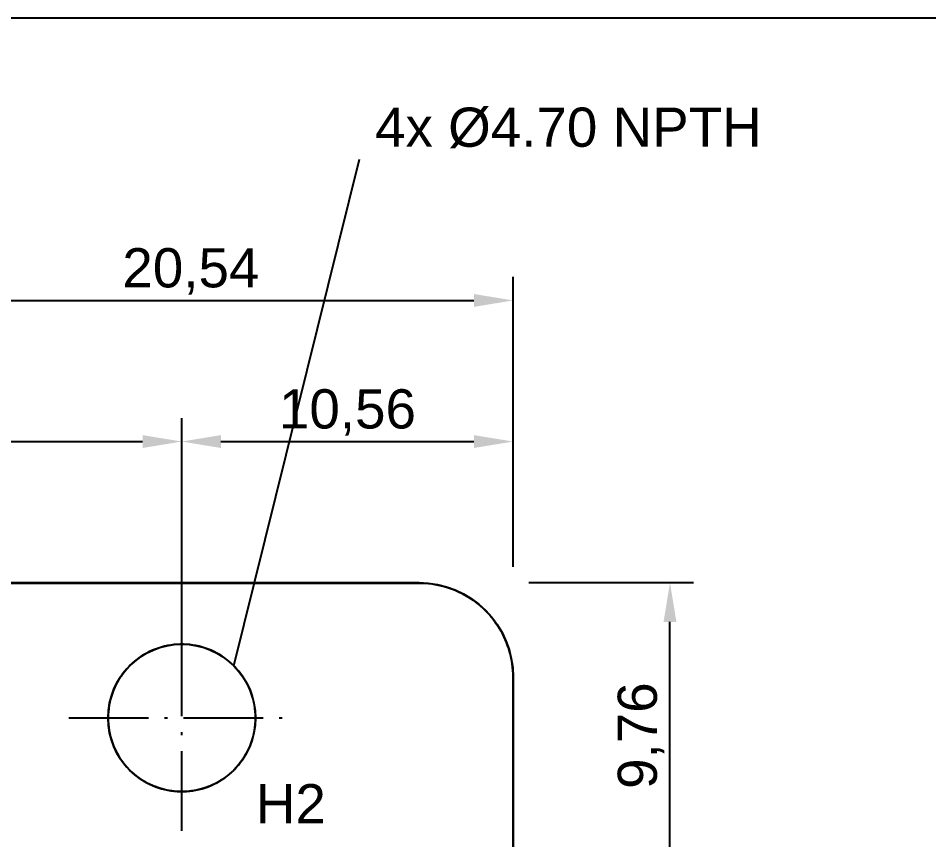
# Model space of a CAD drawing. Header units: millimetres. Extents: x 5 to 205, y 5 to 144.
# Drawn here: x 76.22 to 105.25, y 117.3 to 143.5 of the extents above; entities that cross this region are included whole.
import ezdxf

# ---------------------------------------------------------------- set-up
doc = ezdxf.new("R2010")
doc.units = ezdxf.units.MM
doc.linetypes.add('DASHDOT', pattern=[3.556, 2.54, -0.508, 0, -0.508])
for name, color, linetype in [('CENTER', 3, 'DASHDOT'), ('DIM', 4, 'CONTINUOUS'), ('HOLES', 1, 'CONTINUOUS'), ('OUTLINE', 7, 'CONTINUOUS'), ('PARTS', 8, 'CONTINUOUS'), ('SHEET', 7, 'CONTINUOUS'), ('TEXT', 7, 'CONTINUOUS')]:
    doc.layers.add(name, color=color, linetype=linetype)
doc.styles.add('CJK', font='arial.ttf')
doc.dimstyles.new('PCB2', dxfattribs={"dimtxt": 1.25, "dimasz": 1.25, "dimexe": 0.75, "dimexo": 0.5, "dimgap": 0.3, "dimtad": 1, "dimzin": 0, "dimtxsty": 'CJK', "dimcen": 2.5, "dimclrd": 4, "dimclre": 4, "dimclrt": 4, "dimazin": 3, "dimtfac": 1, "dimtmove": 0, "dimatfit": 3})

msp = doc.modelspace()

# ---------------------------------------------------------------- linework, layer by layer
at = {"layer": 'CENTER'}
for points in [[(81.437, 117.587), (81.437, 124.787)], [(77.837, 121.187), (85.037, 121.187)]]:
    msp.add_lwpolyline(points, dxfattribs=at)
at = {"layer": 'DIM'}
msp.add_lwpolyline([(83.099, 122.849), (87.099, 139)], dxfattribs=at)
at = {"layer": 'HOLES'}
msp.add_circle((81.437, 121.187), 2.35, dxfattribs=at)
at = {"layer": 'OUTLINE'}
for points in [[(34, 125.5), (89, 125.5)], [(89, 125.5), (89.294, 125.486), (89.585, 125.442), (89.871, 125.371), (90.148, 125.272), (90.414, 125.146), (90.667, 124.994), (90.903, 124.819), (91.121, 124.621), (91.319, 124.403), (91.494, 124.167), (91.646, 123.914), (91.772, 123.648), (91.871, 123.371), (91.942, 123.085), (91.986, 122.794), (92, 122.5)], [(92, 122.5), (92, 55.5)]]:
    msp.add_lwpolyline(points, dxfattribs=at)
at = {"layer": 'PARTS'}
for points in [[(34, 125.487), (89, 125.487)], [(89, 125.487), (89.102, 125.486), (89.204, 125.48), (89.306, 125.472), (89.407, 125.46), (89.508, 125.444), (89.608, 125.425), (89.707, 125.402), (89.806, 125.377), (89.904, 125.347), (90.001, 125.315), (90.096, 125.279), (90.19, 125.24), (90.283, 125.198), (90.375, 125.152), (90.464, 125.104), (90.552, 125.052), (90.638, 124.998), (90.723, 124.941), (90.805, 124.88), (90.885, 124.817), (90.963, 124.752), (91.039, 124.683), (91.113, 124.612), (91.183, 124.539), (91.252, 124.463), (91.317, 124.385), (91.38, 124.305), (91.441, 124.223), (91.498, 124.138), (91.553, 124.052), (91.604, 123.964), (91.653, 123.874), (91.698, 123.783), (91.74, 123.69), (91.779, 123.596), (91.815, 123.5), (91.847, 123.404), (91.877, 123.306), (91.903, 123.207), (91.925, 123.108), (91.944, 123.008), (91.96, 122.907), (91.972, 122.805), (91.981, 122.704), (91.986, 122.602), (91.987, 122.5)], [(83.787, 121.187), (83.785, 121.288), (83.778, 121.389), (83.768, 121.49), (83.752, 121.59), (83.733, 121.689), (83.709, 121.787), (83.681, 121.884), (83.649, 121.98), (83.613, 122.075), (83.573, 122.167), (83.529, 122.258), (83.481, 122.347), (83.429, 122.434), (83.373, 122.519), (83.314, 122.601), (83.252, 122.68), (83.186, 122.757), (83.117, 122.831), (83.044, 122.901), (82.969, 122.969), (82.891, 123.033), (82.81, 123.094), (82.727, 123.151), (82.641, 123.205), (82.553, 123.255), (82.463, 123.301), (82.371, 123.343), (82.278, 123.382), (82.183, 123.416), (82.086, 123.446), (81.988, 123.472), (81.889, 123.493), (81.79, 123.51), (81.69, 123.523), (81.589, 123.532), (81.488, 123.536), (81.386, 123.536), (81.285, 123.532), (81.185, 123.523), (81.084, 123.51), (80.985, 123.493), (80.886, 123.472), (80.788, 123.446), (80.692, 123.416), (80.596, 123.382), (80.503, 123.343), (80.411, 123.301), (80.321, 123.255), (80.233, 123.205), (80.147, 123.151), (80.064, 123.094), (79.983, 123.033), (79.905, 122.969), (79.83, 122.901), (79.758, 122.831), (79.689, 122.757), (79.623, 122.68), (79.56, 122.601), (79.501, 122.519), (79.445, 122.434), (79.394, 122.347), (79.346, 122.258), (79.301, 122.167), (79.261, 122.075), (79.225, 121.98), (79.193, 121.884), (79.165, 121.787), (79.141, 121.689), (79.122, 121.59), (79.107, 121.49), (79.096, 121.389), (79.089, 121.288), (79.087, 121.187)], [(91.987, 122.5), (91.987, 55.5)], [(79.087, 121.187), (79.089, 121.086), (79.096, 120.985), (79.107, 120.884), (79.122, 120.784), (79.141, 120.685), (79.165, 120.587), (79.193, 120.49), (79.225, 120.394), (79.261, 120.299), (79.301, 120.207), (79.346, 120.116), (79.394, 120.027), (79.445, 119.94), (79.501, 119.855), (79.56, 119.773), (79.623, 119.694), (79.689, 119.617), (79.758, 119.543), (79.83, 119.472), (79.905, 119.405), (79.983, 119.341), (80.064, 119.28), (80.147, 119.223), (80.233, 119.169), (80.321, 119.119), (80.411, 119.073), (80.503, 119.031), (80.596, 118.993), (80.692, 118.958), (80.788, 118.928), (80.886, 118.903), (80.985, 118.881), (81.084, 118.864), (81.185, 118.851), (81.285, 118.842), (81.386, 118.838), (81.488, 118.838), (81.589, 118.842), (81.69, 118.851), (81.79, 118.864), (81.889, 118.881), (81.988, 118.903), (82.086, 118.928), (82.183, 118.958), (82.278, 118.993), (82.371, 119.031), (82.463, 119.073), (82.553, 119.119), (82.641, 119.169), (82.727, 119.223), (82.81, 119.28), (82.891, 119.341), (82.969, 119.405), (83.044, 119.472), (83.117, 119.543), (83.186, 119.617), (83.252, 119.694), (83.314, 119.773), (83.373, 119.855), (83.429, 119.94), (83.481, 120.027), (83.529, 120.116), (83.573, 120.207), (83.613, 120.299), (83.649, 120.394), (83.681, 120.49), (83.709, 120.587), (83.733, 120.685), (83.752, 120.784), (83.768, 120.884), (83.778, 120.985), (83.785, 121.086), (83.787, 121.187)]]:
    msp.add_lwpolyline(points, dxfattribs=at)
at = {"layer": 'SHEET'}
msp.add_lwpolyline([(5, 5), (205, 5), (205, 143.5), (5, 143.5), (5, 5)], dxfattribs=at)

# ---------------------------------------------------------------- texts
at = {"layer": 'DIM', "style": 'CJK'}
msp.add_text('4x %%c4.70 NPTH', height=1.25, dxfattribs=at).set_placement((87.599, 139.4))
at = {"layer": 'TEXT', "style": 'CJK'}
msp.add_text('H2', height=1.25, dxfattribs=at).set_placement((83.799, 117.825))

# ---------------------------------------------------------------- dimensions: what is measured, and where the dimension line sits
at = {"layer": 'DIM'}
for base, p1, p2 in [((71.4551, 134.5), (71.4551, 124.658), (92, 125.5)), ((41.437, 130), (41.437, 121.187), (81.437, 121.187)), ((81.437, 130), (81.437, 121.187), (92, 125.5))]:
    msp.add_linear_dim(base=base, p1=p1, p2=p2, dimstyle='PCB2', dxfattribs=at).render()
msp.add_linear_dim(base=(97, 115.744), p1=(80.55, 115.744), p2=(92, 125.5), angle=90, dimstyle='PCB2', dxfattribs=at).render()

doc.saveas('drawing.dxf')
